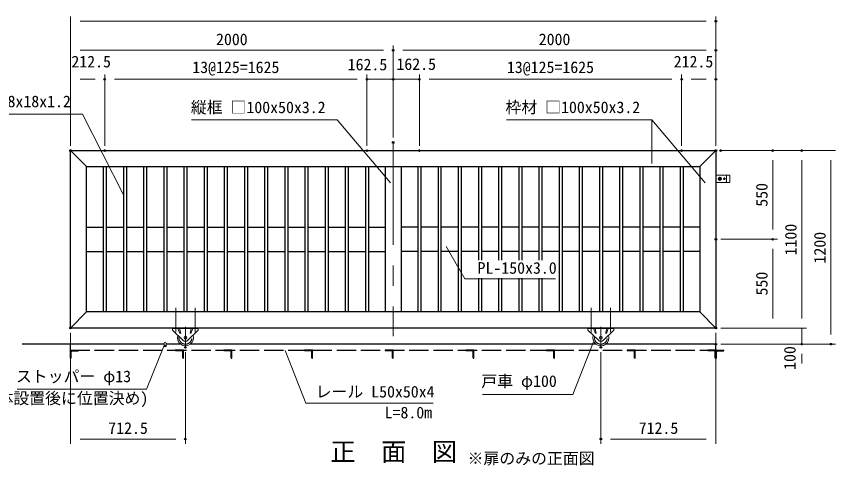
# Model space of a CAD drawing. Units: millimetres, scale not verified. Extents: x -6300 to 6300, y -4455 to 4455.
# Drawn here: x -3631 to 1447, y -1751 to 1034 of the extents above; entities that cross this region are included whole.
import ezdxf
from ezdxf.enums import TextEntityAlignment as Align

# ---------------------------------------------------------------- set-up
doc = ezdxf.new("R2010")
doc.units = ezdxf.units.MM
doc.header["$LTSCALE"] = 20
doc.header["$PDMODE"] = 32
doc.header["$PDSIZE"] = 10
for name, pattern in [('DASHED', [7.5, 6, -1.5]), ('USER1', [50.8, 31.75, -6.35, 6.35, -6.35]), ('USER2', [9.525, 6.35, -3.175])]:
    doc.linetypes.add(name, pattern=pattern)
for name, color, linetype, lineweight in [('0-0_D-TTL-TXT', 7, 'Continuous', 25), ('0-1_D-STR1', 1, 'Continuous', 25), ('0-2_D-STR4', 7, 'Continuous', 25), ('0-3_D-BMK', 2, 'USER1', 13), ('0-5_D-STR3', 3, 'Continuous', 13), ('0-6_D-STR5', 4, 'Continuous', 25), ('0-8_D-STR-DIM', 7, 'Continuous', 13), ('0-B_D-STR-TXT', 7, 'Continuous', 13)]:
    doc.layers.add(name, color=color, linetype=linetype, lineweight=lineweight)
doc.layers.add('0-A_Defpoints', color=8, linetype='Continuous')
doc.styles.add('ＭＳ ゴシック', font='')
doc.styles.get('ＭＳ ゴシック').set_extended_font_data('MS Gothic')

msp = doc.modelspace()

# ---------------------------------------------------------------- linework, layer by layer
at = {"layer": '0-1_D-STR1'}
for p, q in [((-3295.52, -897.76), (-3295.52, 202.24)), ((-3195.52, 102.24), (-3295.52, 202.24)), ((604.48, 102.24), (704.48, 202.24)), ((-3092.02, 102.24), (-3092.02, -797.76)), ((-3074.02, 102.24), (-3074.02, -797.76)), ((-2967.02, 102.24), (-2967.02, -797.76)), ((-2949.02, 102.24), (-2949.02, -797.76)), ((-2842.02, 102.24), (-2842.02, -797.76)), ((-2824.02, 102.24), (-2824.02, -797.76)), ((-2717.02, 102.24), (-2717.02, -797.76)), ((-2699.02, 102.24), (-2699.02, -797.76)), ((-2592.02, 102.24), (-2592.02, -797.76)), ((-2574.02, 102.24), (-2574.02, -797.76)), ((-2467.02, 102.24), (-2467.02, -797.76)), ((-2449.02, 102.24), (-2449.02, -797.76)), ((-2342.02, 102.24), (-2342.02, -797.76)), ((-2324.02, 102.24), (-2324.02, -797.76)), ((-2217.02, 102.24), (-2217.02, -797.76)), ((-2199.02, 102.24), (-2199.02, -797.76)), ((-2092.02, 102.24), (-2092.02, -797.76)), ((-2074.02, 102.24), (-2074.02, -797.76)), ((-1967.02, 102.24), (-1967.02, -797.76)), ((-1949.02, 102.24), (-1949.02, -797.76)), ((-1842.02, 102.24), (-1842.02, -797.76)), ((-1824.02, 102.24), (-1824.02, -797.76)), ((-1717.02, 102.24), (-1717.02, -797.76)), ((-1699.02, 102.24), (-1699.02, -797.76)), ((-1592.02, 102.24), (-1592.02, -797.76)), ((-1574.02, 102.24), (-1574.02, -797.76)), ((-1467.02, 102.24), (-1467.02, -797.76)), ((-1449.02, 102.24), (-1449.02, -797.76)), ((-1345.52, 102.24), (-1345.52, -797.76)), ((-1245.52, 102.24), (-1245.52, -797.76)), ((-1142.02, 102.24), (-1142.02, -797.76)), ((-1124.02, 102.24), (-1124.02, -797.76)), ((-1017.02, 102.24), (-1017.02, -797.76)), ((-999.02, 102.24), (-999.02, -797.76)), ((-892.02, 102.24), (-892.02, -797.76)), ((-874.02, 102.24), (-874.02, -797.76)), ((-767.02, 102.24), (-767.02, -476.45)), ((-749.02, 102.24), (-749.02, -476.45)), ((-642.02, 102.24), (-642.02, -476.45)), ((-624.02, 102.24), (-624.02, -476.45)), ((-517.02, 102.24), (-517.02, -476.45)), ((-499.02, 102.24), (-499.02, -476.45)), ((-392.02, 102.24), (-392.02, -476.45)), ((-374.02, 102.24), (-374.02, -476.45)), ((-267.02, 102.24), (-267.02, -797.76)), ((-249.02, 102.24), (-249.02, -797.76)), ((-142.02, 102.24), (-142.02, -797.76)), ((-124.02, 102.24), (-124.02, -797.76)), ((-17.02, 102.24), (-17.02, -797.76)), ((0.98, 102.24), (0.98, -797.76)), ((107.98, 102.24), (107.98, -797.76)), ((125.98, 102.24), (125.98, -797.76)), ((232.98, 102.24), (232.98, -797.76)), ((250.98, 102.24), (250.98, -797.76)), ((357.98, 102.24), (357.98, -797.76)), ((375.98, 102.24), (375.98, -797.76)), ((482.98, 102.24), (482.98, -797.76)), ((500.98, 102.24), (500.98, -797.76)), ((-3195.52, -272.76), (-3092.02, -272.76)), ((-3074.02, -272.76), (-2967.02, -272.76)), ((-2949.02, -272.76), (-2842.02, -272.76)), ((-2824.02, -272.76), (-2717.02, -272.76)), ((-2699.02, -272.76), (-2592.02, -272.76)), ((-2574.02, -272.76), (-2467.02, -272.76)), ((-2449.02, -272.76), (-2342.02, -272.76)), ((-2324.02, -272.76), (-2217.02, -272.76)), ((-2199.02, -272.76), (-2092.02, -272.76)), ((-2074.02, -272.76), (-1967.02, -272.76)), ((-1949.02, -272.76), (-1842.02, -272.76)), ((-1824.02, -272.76), (-1717.02, -272.76)), ((-1699.02, -272.76), (-1592.02, -272.76)), ((-1574.02, -272.76), (-1467.02, -272.76)), ((-1449.02, -272.76), (-1345.52, -272.76)), ((-1142.02, -272.76), (-1245.52, -272.76)), ((-1017.02, -272.76), (-1124.02, -272.76)), ((-892.02, -272.76), (-999.02, -272.76)), ((-767.02, -272.76), (-874.02, -272.76)), ((-642.02, -272.76), (-749.02, -272.76)), ((-517.02, -272.76), (-624.02, -272.76)), ((-392.02, -272.76), (-499.02, -272.76)), ((-267.02, -272.76), (-374.02, -272.76)), ((-142.02, -272.76), (-249.02, -272.76)), ((-17.02, -272.76), (-124.02, -272.76)), ((107.98, -272.76), (0.98, -272.76)), ((232.98, -272.76), (125.98, -272.76)), ((357.98, -272.76), (250.98, -272.76)), ((482.98, -272.76), (375.98, -272.76)), ((604.48, -272.76), (500.98, -272.76)), ((-3195.52, -422.76), (-3092.02, -422.76)), ((-3074.02, -422.76), (-2967.02, -422.76)), ((-2949.02, -422.76), (-2842.02, -422.76)), ((-2824.02, -422.76), (-2717.02, -422.76)), ((-2699.02, -422.76), (-2592.02, -422.76)), ((-2574.02, -422.76), (-2467.02, -422.76)), ((-2449.02, -422.76), (-2342.02, -422.76)), ((-2324.02, -422.76), (-2217.02, -422.76)), ((-2199.02, -422.76), (-2092.02, -422.76)), ((-2074.02, -422.76), (-1967.02, -422.76)), ((-1949.02, -422.76), (-1842.02, -422.76)), ((-1824.02, -422.76), (-1717.02, -422.76)), ((-1699.02, -422.76), (-1592.02, -422.76)), ((-1574.02, -422.76), (-1467.02, -422.76)), ((-1449.02, -422.76), (-1345.52, -422.76)), ((-1142.02, -422.76), (-1245.52, -422.76)), ((-1017.02, -422.76), (-1124.02, -422.76)), ((-892.02, -422.76), (-999.02, -422.76)), ((-767.02, -422.76), (-874.02, -422.76)), ((-642.02, -422.76), (-749.02, -422.76)), ((-517.02, -422.76), (-624.02, -422.76)), ((-392.02, -422.76), (-499.02, -422.76)), ((-267.02, -422.76), (-374.02, -422.76)), ((-142.02, -422.76), (-249.02, -422.76)), ((-17.02, -422.76), (-124.02, -422.76)), ((107.98, -422.76), (0.98, -422.76)), ((232.98, -422.76), (125.98, -422.76)), ((357.98, -422.76), (250.98, -422.76)), ((482.98, -422.76), (375.98, -422.76)), ((604.48, -422.76), (500.98, -422.76)), ((-767.02, -587.81), (-767.02, -797.76)), ((-749.02, -587.81), (-749.02, -797.76)), ((-642.02, -587.81), (-642.02, -797.76)), ((-624.02, -587.81), (-624.02, -797.76)), ((-517.02, -587.81), (-517.02, -797.76)), ((-499.02, -587.81), (-499.02, -797.76)), ((-392.02, -587.81), (-392.02, -797.76)), ((-374.02, -587.81), (-374.02, -797.76)), ((-3195.52, -797.76), (-3295.52, -897.76)), ((604.48, -797.76), (704.48, -897.76))]:
    msp.add_line(p, q, dxfattribs=at)
msp.add_lwpolyline([(-3295.52, 202.24), (704.48, 202.24), (704.48, -897.76), (-3295.52, -897.76)], dxfattribs=at)
msp.add_lwpolyline([(-3195.52, 102.24), (604.48, 102.24), (604.48, -797.76), (-3195.52, -797.76)], close=True, dxfattribs=at)
at = {"layer": '0-2_D-STR4'}
for p, q in [((-2714.52, -997.76), (-3595.52, -997.76)), ((-2613.02, -997.76), (-2701.52, -997.76)), ((-38.02, -997.76), (-2553.02, -997.76)), ((704.48, -997.76), (21.98, -997.76))]:
    msp.add_line(p, q, dxfattribs=at)
at = {"layer": '0-3_D-BMK'}
for p, q in [((-1295.52, 252.24), (-1295.52, -947.76)), ((716.98, 27.24), (741.98, 27.24)), ((716.98, 27.24), (741.98, 27.24)), ((729.48, 14.74), (729.48, 39.74)), ((729.48, 14.74), (729.48, 39.74)), ((749.98, 27.24), (764.98, 27.24)), ((749.98, 27.24), (764.98, 27.24)), ((757.48, 19.74), (757.48, 34.74)), ((757.48, 19.74), (757.48, 34.74)), ((-2643.02, -772.76), (-2643.02, -922.76)), ((-2523.02, -772.76), (-2523.02, -922.76)), ((-68.02, -772.76), (-68.02, -922.76)), ((51.98, -772.76), (51.98, -922.76)), ((-2583.02, -1017.76), (-2583.02, -889.76)), ((-8.02, -1017.76), (-8.02, -889.76))]:
    msp.add_line(p, q, dxfattribs=at)
at = {"layer": '0-5_D-STR3'}
for p, q in [((704.48, 4.74), (704.48, 49.74)), ((704.48, 49.74), (787.48, 49.74)), ((704.48, 4.74), (787.48, 4.74)), ((718.48, 49.74), (787.48, 49.74)), ((718.48, 4.74), (787.48, 4.74)), ((769.48, 7.74), (769.48, 46.74)), ((790.48, 46.74), (790.48, 7.74)), ((-2629.02, -899.76), (-2617.02, -931.76)), ((-2619.02, -899.76), (-2612.02, -931.76)), ((-2503.02, -911.76), (-2567.82, -973.67)), ((-2547.02, -899.76), (-2554.02, -931.76)), ((-2537.02, -899.76), (-2549.02, -931.76)), ((-2503.02, -899.76), (-2503.02, -911.76)), ((-88.02, -899.76), (-88.02, -911.76)), ((-88.02, -911.76), (-23.22, -973.67)), ((-54.02, -899.76), (-42.02, -931.76)), ((-44.02, -899.76), (-37.02, -931.76)), ((27.98, -899.76), (20.98, -931.76)), ((37.98, -899.76), (25.98, -931.76)), ((-2714.52, -1009.79), (-2714.52, -991.27)), ((-2701.52, -1009.79), (-2701.52, -991.27))]:
    msp.add_line(p, q, dxfattribs=at)
at = {"layer": '0-5_D-STR3', "color": 4}
for p, q in [((-2663.02, -897.76), (-2503.02, -897.76)), ((-2663.02, -897.76), (-2663.02, -899.76)), ((-2663.02, -899.76), (-2503.02, -899.76)), ((-2503.02, -897.76), (-2503.02, -899.76)), ((71.98, -897.76), (-88.02, -897.76)), ((-88.02, -897.76), (-88.02, -899.76)), ((71.98, -899.76), (-88.02, -899.76)), ((71.98, -897.76), (71.98, -899.76))]:
    msp.add_line(p, q, dxfattribs=at)
at = {"layer": '0-5_D-STR3'}
for points in [[(-2663.02, -899.76), (-2663.02, -911.76), (-2598.22, -973.67)], [(71.98, -899.76), (71.98, -911.76), (7.18, -973.67)]]:
    msp.add_lwpolyline(points, dxfattribs=at)
for centre, radius in [((729.48, 27.24), 10), ((729.48, 27.24), 8), ((757.48, 27.24), 5), ((757.48, 27.24), 5), ((-2583.02, -957.76), 8.5), ((-8.02, -957.76), 8.5)]:
    msp.add_circle(centre, radius, dxfattribs=at)
for centre, radius, start, end in [((766.48, 46.74), 3, 0, 90), ((766.48, 7.74), 3, 270, 0), ((787.48, 46.74), 3, 0, 90), ((787.48, 7.74), 3, 270, 0), ((-2583.02, -957.76), 50, 162.4129, 17.5871), ((-8.02, -957.76), 50, 162.4129, 17.5871), ((-2708.02, -991.27), 6.5, 0, 180), ((-2583.02, -957.76), 22, 226.30902, 313.69098), ((-8.02, -957.76), 22, 226.30902, 313.69098)]:
    msp.add_arc(centre, radius, start, end, dxfattribs=at)
at = {"layer": '0-5_D-STR3', "linetype": 'USER2'}
for centre in [(-2583.02, -957.76), (-8.02, -957.76)]:
    msp.add_arc(centre, 40, 169.67603, 10.32397, dxfattribs=at)
at = {"layer": '0-5_D-STR3'}
msp.add_ellipse((-2708.02, -1009.79), major_axis=(-6.5, 0), ratio=0.707107, dxfattribs=at)
at = {"layer": '0-6_D-STR5', "linetype": 'DASHED'}
for p, q in [((-3295.52, -1034.71), (-3295.52, -997.76)), ((704.48, -1034.71), (704.48, -997.76)), ((-3295.52, -1034.71), (704.48, -1034.71))]:
    msp.add_line(p, q, dxfattribs=at)
at = {"layer": '0-6_D-STR5'}
for p, q in [((-3295.52, -1034.71), (-3245.52, -1034.71)), ((-3295.52, -1084.71), (-3295.52, -1034.71)), ((-3291.52, -1081.71), (-3291.52, -1045.21)), ((-3285.02, -1038.71), (-3248.52, -1038.71)), ((-3245.52, -1034.71), (-3245.52, -1035.71)), ((-2645.52, -1034.71), (-2645.52, -1035.71)), ((-2595.52, -1034.71), (-2645.52, -1034.71)), ((-2606.02, -1038.71), (-2642.52, -1038.71)), ((-2599.52, -1081.71), (-2599.52, -1045.21)), ((-2595.52, -1084.71), (-2595.52, -1034.71)), ((-2345.52, -1034.71), (-2345.52, -1035.71)), ((-2295.52, -1034.71), (-2345.52, -1034.71)), ((-2306.02, -1038.71), (-2342.52, -1038.71)), ((-2299.52, -1081.71), (-2299.52, -1045.21)), ((-2295.52, -1084.71), (-2295.52, -1034.71)), ((-1845.52, -1034.71), (-1845.52, -1035.71)), ((-1795.52, -1034.71), (-1845.52, -1034.71)), ((-1806.02, -1038.71), (-1842.52, -1038.71)), ((-1799.52, -1081.71), (-1799.52, -1045.21)), ((-1795.52, -1084.71), (-1795.52, -1034.71)), ((-1345.52, -1034.71), (-1345.52, -1035.71)), ((-1295.52, -1034.71), (-1345.52, -1034.71)), ((-1306.02, -1038.71), (-1342.52, -1038.71)), ((-1299.52, -1081.71), (-1299.52, -1045.21)), ((-1295.52, -1084.71), (-1295.52, -1034.71)), ((-845.52, -1034.71), (-845.52, -1035.71)), ((-795.52, -1034.71), (-845.52, -1034.71)), ((-806.02, -1038.71), (-842.52, -1038.71)), ((-799.52, -1081.71), (-799.52, -1045.21)), ((-795.52, -1084.71), (-795.52, -1034.71)), ((-345.52, -1034.71), (-345.52, -1035.71)), ((-295.52, -1034.71), (-345.52, -1034.71)), ((-306.02, -1038.71), (-342.52, -1038.71)), ((-299.52, -1081.71), (-299.52, -1045.21)), ((-295.52, -1084.71), (-295.52, -1034.71)), ((154.48, -1034.71), (154.48, -1035.71)), ((204.48, -1034.71), (154.48, -1034.71)), ((193.98, -1038.71), (157.48, -1038.71)), ((200.48, -1081.71), (200.48, -1045.21)), ((204.48, -1084.71), (204.48, -1034.71)), ((654.48, -1034.71), (654.48, -1035.71)), ((704.48, -1034.71), (654.48, -1034.71)), ((693.98, -1038.71), (657.48, -1038.71)), ((700.48, -1081.71), (700.48, -1045.21)), ((704.48, -1084.71), (704.48, -1034.71)), ((704.48, -1034.71), (754.48, -1034.71)), ((704.48, -1084.71), (704.48, -1034.71)), ((708.48, -1081.71), (708.48, -1045.21)), ((714.98, -1038.71), (751.48, -1038.71)), ((754.48, -1034.71), (754.48, -1035.71)), ((-3294.52, -1084.71), (-3295.52, -1084.71)), ((-2596.52, -1084.71), (-2595.52, -1084.71)), ((-2296.52, -1084.71), (-2295.52, -1084.71)), ((-1796.52, -1084.71), (-1795.52, -1084.71)), ((-1296.52, -1084.71), (-1295.52, -1084.71)), ((-796.52, -1084.71), (-795.52, -1084.71)), ((-296.52, -1084.71), (-295.52, -1084.71)), ((203.48, -1084.71), (204.48, -1084.71)), ((703.48, -1084.71), (704.48, -1084.71)), ((705.48, -1084.71), (704.48, -1084.71))]:
    msp.add_line(p, q, dxfattribs=at)
for centre, radius, start, end in [((-3285.02, -1045.21), 6.5, 90, 180), ((-3248.52, -1035.71), 3, 270, 0), ((-2642.52, -1035.71), 3, 180, 270), ((-2606.02, -1045.21), 6.5, 0, 90), ((-2342.52, -1035.71), 3, 180, 270), ((-2306.02, -1045.21), 6.5, 0, 90), ((-1842.52, -1035.71), 3, 180, 270), ((-1806.02, -1045.21), 6.5, 0, 90), ((-1342.52, -1035.71), 3, 180, 270), ((-1306.02, -1045.21), 6.5, 0, 90), ((-842.52, -1035.71), 3, 180, 270), ((-806.02, -1045.21), 6.5, 0, 90), ((-342.52, -1035.71), 3, 180, 270), ((-306.02, -1045.21), 6.5, 0, 90), ((157.48, -1035.71), 3, 180, 270), ((193.98, -1045.21), 6.5, 0, 90), ((657.48, -1035.71), 3, 180, 270), ((693.98, -1045.21), 6.5, 0, 90), ((714.98, -1045.21), 6.5, 90, 180), ((751.48, -1035.71), 3, 270, 0), ((-3294.52, -1081.71), 3, 270, 0), ((-2596.52, -1081.71), 3, 180, 270), ((-2296.52, -1081.71), 3, 180, 270), ((-1796.52, -1081.71), 3, 180, 270), ((-1296.52, -1081.71), 3, 180, 270), ((-796.52, -1081.71), 3, 180, 270), ((-296.52, -1081.71), 3, 180, 270), ((203.48, -1081.71), 3, 180, 270), ((703.48, -1081.71), 3, 180, 270), ((705.48, -1081.71), 3, 270, 0)]:
    msp.add_arc(centre, radius, start, end, dxfattribs=at)
at = {"layer": '0-8_D-STR-DIM'}
for p, q in [((-3295.52, 232.24), (-3295.52, 1033.61)), ((704.48, 232.24), (704.48, 1033.61)), ((-3235.52, 1003.61), (644.48, 1003.61)), ((-3295.52, 232.24), (-3295.52, 853.61)), ((-3235.52, 823.61), (-1355.52, 823.61)), ((-1295.52, 282.24), (-1295.52, 853.61)), ((-1295.52, 282.24), (-1295.52, 853.61)), ((-1235.52, 823.61), (644.48, 823.61)), ((704.48, 232.24), (704.48, 853.61)), ((-3295.52, 232.24), (-3295.52, 673.61)), ((-3083.02, 232.24), (-3083.02, 673.61)), ((-3083.02, 232.24), (-3083.02, 673.61)), ((-1458.02, 232.24), (-1458.02, 673.61)), ((-1458.02, 232.24), (-1458.02, 673.61)), ((-1295.52, 282.24), (-1295.52, 673.61)), ((-1295.52, 282.24), (-1295.52, 673.61)), ((-1133.02, 232.24), (-1133.02, 673.61)), ((-1133.02, 232.24), (-1133.02, 673.61)), ((491.98, 232.24), (491.98, 673.61)), ((491.98, 232.24), (491.98, 673.61)), ((704.48, 232.24), (704.48, 673.61)), ((-3235.52, 643.61), (-3143.02, 643.61)), ((-3023.02, 643.61), (-1518.02, 643.61)), ((-1518.02, 643.61), (-1578.02, 643.61)), ((-1458.02, 643.61), (-1295.52, 643.61)), ((-1355.52, 643.61), (-1415.52, 643.61)), ((-1295.52, 643.61), (-1133.02, 643.61)), ((-1235.52, 643.61), (-1175.52, 643.61)), ((-1073.02, 643.61), (-1013.02, 643.61)), ((-1073.02, 643.61), (431.98, 643.61)), ((551.98, 643.61), (644.48, 643.61)), ((734.48, 202.24), (1086.6, 202.24)), ((764.48, 202.24), (1266.6, 202.24)), ((764.48, 202.24), (1446.6, 202.24)), ((1056.6, -287.76), (1056.6, 142.24)), ((1236.6, -837.76), (1236.6, 142.24)), ((1416.6, 142.24), (1416.6, -937.76)), ((734.48, -347.76), (1086.6, -347.76)), ((734.48, -347.76), (1086.6, -347.76)), ((1056.6, -837.76), (1056.6, -407.76)), ((1236.6, -837.76), (1236.6, -777.76)), ((734.48, -897.76), (1086.6, -897.76)), ((734.48, -897.76), (1266.6, -897.76)), ((734.48, -897.76), (1266.6, -897.76)), ((1236.6, -897.76), (1236.6, -997.76)), ((-3295.52, -927.76), (-3295.52, -1615.81)), ((704.48, -927.76), (704.48, -1615.81)), ((734.48, -997.76), (1266.6, -997.76)), ((734.48, -997.76), (1446.6, -997.76)), ((-2583.02, -1047.76), (-2583.02, -1615.81)), ((-8.02, -1047.76), (-8.02, -1615.81)), ((1236.6, -1057.76), (1236.6, -1117.76)), ((-3235.52, -1585.81), (-2643.02, -1585.81)), ((644.48, -1585.81), (51.98, -1585.81))]:
    msp.add_line(p, q, dxfattribs=at)
at = {"layer": '0-A_Defpoints'}
for p in [(704.48, 1003.61), (-1295.52, 823.61), (704.48, 823.61), (-3083.02, 643.61), (-1458.02, 643.61), (-1295.52, 643.61), (-1133.02, 643.61), (491.98, 643.61), (704.48, 643.61), (-1295.52, 252.24), (-3295.52, 202.24), (-3083.02, 202.24), (-1458.02, 202.24), (-1133.02, 202.24), (491.98, 202.24), (704.48, 202.24), (704.48, 202.24), (734.48, 202.24), (1056.6, 202.24), (1236.6, 202.24), (704.48, -347.76), (1056.6, -347.76), (-3295.52, -897.76), (704.48, -897.76), (704.48, -897.76), (-2583.02, -1017.76), (-8.02, -1017.76), (704.48, -997.76), (1236.6, -997.76), (1416.6, -997.76), (-2583.02, -1585.81), (-8.02, -1585.81)]:
    msp.add_point(p, dxfattribs=at)
at = {"layer": '0-B_D-STR-TXT'}
msp.add_line((307.66, 391.82), (307.66, 122.34), dxfattribs=at)
for points in [[(-4074.9, 428.49), (-3220.35, 428.49), (-2967.92, -69.13)], [(-2544.87, 391.82), (-1642.34, 391.82), (-1311.89, 1.6)], [(-594.11, 391.82), (307.66, 391.82), (638.11, 1.6)], [(-288.99, -593.25), (-851.16, -593.25), (-967.09, -392.46)], [(-3625.8, -1277.51), (-2824.16, -1277.51), (-2715.26, -1006.29)], [(-741.45, -1308.76), (-181.56, -1308.76), (-53.05, -982.82)], [(-1048.21, -1364.25), (-1835.76, -1364.25), (-1964.97, -1036.57)]]:
    msp.add_lwpolyline(points, dxfattribs=at)

# ---------------------------------------------------------------- texts
at = {"layer": '0-0_D-TTL-TXT', "style": 'ＭＳ ゴシック'}
for s, height, p in [('正\u3000面\u3000図', 115.4, (-1685.37, -1756.63)), ('※扉のみの正面図', 72.14, (-834.35, -1763.32))]:
    msp.add_text(s, height=height, dxfattribs=at).set_placement(p, align=Align.BOTTOM_LEFT)
at = {"layer": '0-8_D-STR-DIM', "style": 'ＭＳ ゴシック'}
for s, p in [('2000', (-2393.39, 833.73)), ('2000', (-393.39, 833.73)), ('212.5', (-3289.76, 695.73)), ('162.5', (-1577.43, 677.66)), ('162.5', (-1275.29, 680.12)), ('212.5', (443.13, 695.73)), ('13@125=1625', (-2540.52, 660.76)), ('13@125=1625', (-590.52, 660.76)), ('712.5', (-3061.29, -1575.69)), ('712.5', (226.21, -1575.69))]:
    msp.add_text(s, height=72.14, dxfattribs=at).set_placement(p, align=Align.BOTTOM_LEFT)
for s, p in [('550', (1046.47, -146.08)), ('1100', (1226.47, -448.11)), ('1200', (1406.47, -498.11)), ('550', (1046.47, -696.08)), ('100', (1220.29, -1157.43))]:
    msp.add_text(s, height=72.14, rotation=90, dxfattribs=at).set_placement(p, align=Align.BOTTOM_LEFT)
at = {"layer": '0-B_D-STR-TXT', "style": 'ＭＳ ゴシック'}
for s, p in [('格子 □28x18x1.2', (-4078.71, 449.08)), ('縦框 □100x50x3.2', (-2549.44, 412.22)), ('枠材 □100x50x3.2', (-599.44, 412.61)), ('PL-150x3.0', (-772.49, -583.13)), ('ストッパー φ13', (-3633.41, -1255.02)), ('戸車 φ100', (-749.07, -1284.55)), ('レール L50x50x4', (-1775.75, -1349.94)), ('(※本体設置後に位置決め)', (-3993.45, -1390.58)), ('L=8.0m', (-1348.45, -1479.22))]:
    msp.add_text(s, height=72.14, dxfattribs=at).set_placement(p, align=Align.BOTTOM_LEFT)

doc.saveas('drawing.dxf')
